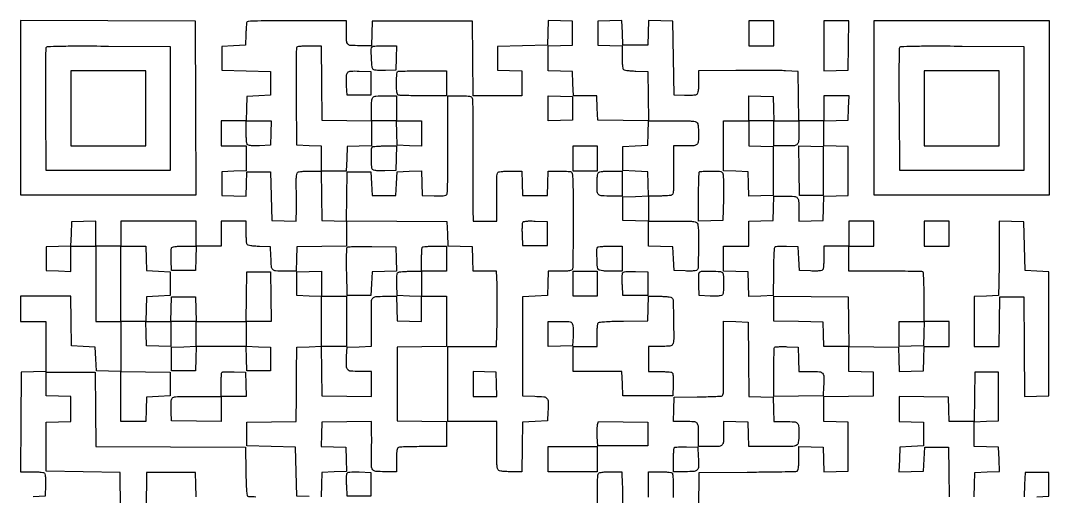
# Model space of a CAD drawing. Extents: x 156 to 936, y 95 to 969.
# Drawn here: x 156 to 936, y 608 to 969 of the extents above; entities that cross this region are included whole.
import ezdxf

# ---------------------------------------------------------------- set-up
doc = ezdxf.new("R2010")
doc.units = 0

msp = doc.modelspace()

# ---------------------------------------------------------------- linework, layer by layer
for points in [[(670.234427, 598.25), (670.5, 626.5), (706.931496, 626.712658, 0.001279), (720.991718, 626.830691, 0.00202), (733.04855, 627.011472, 0.000463), (743.616631, 627.222448, 0.086595), (744.681496, 627.431273, 0.231819), (745.311261, 628.10891, 0.039111), (745.699706, 629.887476, 0.026567), (745.933752, 632.676465, 0.00765), (746, 637.006141), (746, 646.075052), (755.25, 645.787526), (764.5, 645.5), (764.788016, 636.212977), (765.076031, 626.925954), (774.288016, 627.212977), (783.5, 627.5), (783.5, 646), (783.5, 664.5), (774.25, 664.787526), (765, 665.075052), (765, 674.515461), (765, 683.955869), (783.75, 684.227935), (802.5, 684.5), (802.5, 693.5), (802.5, 702.5), (793.25, 702.787526), (784, 703.075052), (784, 712.559591), (784, 722.044131), (802.75, 721.772065), (821.5, 721.5), (821.788016, 712.212977), (822.076031, 702.925954), (831.288016, 703.212977), (840.5, 703.5), (840.787526, 712.75), (841.075052, 722), (850.537526, 722), (860, 722), (860, 731.5), (860, 741), (850.5, 741), (841, 741), (841, 759.440983, 0.004447), (840.934262, 766.831991, 0.008165), (840.728918, 772.848201, 0.003351), (840.445713, 777.798109, 0.24296), (840.03889, 778.475965, 0.133506), (839.226435, 778.71676, 0.000777), (831.270557, 778.884937, 0.0032), (822.164662, 779.004972, 0.002021), (811.53889, 779.034084), (784, 778.998205), (784, 788.499103), (784, 798), (793.5, 798), (803, 798), (803, 807.5), (803, 817), (793.5, 817), (784, 817), (784, 807.5), (784, 798), (774.5, 798), (765, 798), (764.984687, 789.75, -0.00917), (764.918959, 786.495888, -0.012203), (764.732898, 783.54359, -0.00954), (764.472467, 781.105717, -0.110402), (764.149034, 780.206902, -0.187221), (763.340297, 779.610638, -0.039341), (761.5815, 779.278749, -0.027159), (758.914541, 779.135766, -0.008519), (754.914347, 779.206902), (746.5, 779.5), (746, 788.5), (745.5, 797.5), (736.733647, 797.789171, 0.00737), (732.436735, 797.867535, 0.028627), (729.779803, 797.724607, 0.046619), (728.132566, 797.38357, 0.230735), (727.459747, 796.755698, 0.080308), (727.249818, 795.751761, 0.001709), (727.034876, 790.690789, 0.003904), (726.849525, 784.755613, 0.002617), (726.7261, 777.966527), (726.5, 760.5), (717.288016, 760.212977), (708.076031, 759.925954), (707.788016, 769.212977), (707.5, 778.5), (698.25, 778.787526), (689, 779.075052), (689, 788.537526), (689, 798), (698.5, 798), (708, 798), (708, 807.462474), (708, 816.924948), (717.25, 817.212474), (726.5, 817.5), (726.787526, 826.75), (727.075052, 836), (735.930537, 836, -0.014926), (742.659578, 835.79908, -0.196265), (744.861468, 834.742763, -0.174406), (745.830207, 832.389753, -0.011304), (746, 824.880687), (746, 816.924948), (755.25, 817.212474), (764.5, 817.5), (764.787036, 826.712964), (765.074071, 835.925929), (774.287036, 836.212964), (783.5, 836.5), (783.5, 855), (783.5, 873.5), (774.25, 873.787526), (765, 874.075052), (765, 883.5), (765, 892.924948), (774.25, 893.212474), (783.5, 893.5), (783.787526, 902.75), (784.075052, 912), (774.537526, 912), (765, 912), (765, 902.5), (765, 893), (755.522065, 893), (746.044131, 893), (745.772065, 911.75), (745.5, 930.5), (736, 931, 0.009763), (730.629922, 931.177585, 0.001926), (720.992188, 931.270882, 0.002041), (709.762172, 931.290504, 0.001894), (698.25, 931.220024), (670, 930.940048), (670, 922.592469, -0.009459), (669.925295, 918.643731, -0.027209), (669.672989, 915.916095, -0.038534), (669.25066, 914.059525, -0.145353), (668.594796, 913.078674, -0.126804), (667.568167, 912.594776, -0.023545), (665.485252, 912.298867, -0.021342), (662.735348, 912.157498, -0.01153), (659.344796, 912.206229), (651.5, 912.5), (651, 940.5), (650.5, 968.5), (641.288016, 968.787023), (632.076031, 969.074046), (631.788016, 959.787023), (631.5, 950.5), (622, 950.5), (612.5, 950.5), (612.211984, 959.787023), (611.923969, 969.074046), (602.711984, 968.787023), (593.5, 968.5), (593.5, 959.5), (593.5, 950.5), (602.75, 950.212474), (612, 949.924948), (612.015313, 941.712474, 0.00863), (612.07716, 938.478846, 0.011636), (612.251635, 935.557593, 0.008796), (612.495126, 933.143415, 0.112481), (612.798312, 932.292098, 0.195149), (613.552989, 931.75425, 0.020215), (615.737125, 931.326695, 0.020298), (618.707636, 930.991711, 0.009786), (622.532999, 930.792098), (631.5, 930.5), (631.772145, 911.72833), (632.04429, 892.956659), (612.772145, 893.22833), (593.5, 893.5), (593.212474, 902.75), (592.924948, 912), (584, 912), (575.075052, 912), (574.787526, 921.25), (574.5, 930.5), (565.25, 930.787526), (556, 931.075052), (556, 940.5), (556, 949.924948), (565.25, 950.212474), (574.5, 950.5), (574.5, 959.5), (574.5, 968.5), (565.288016, 968.787023), (556.076031, 969.074046), (555.788016, 959.787023), (555.5, 950.5), (536.5, 950), (517.5, 949.5), (517.5, 940.5), (517.5, 931.5), (526.75, 931.212474), (536, 930.924948), (536, 921.462474), (536, 912), (517.515573, 912), (499.031147, 912), (498.765573, 940.25), (498.5, 968.5), (460.5, 968.5), (422.5, 968.5), (422.212474, 959.25), (421.924948, 950), (413.069463, 950, -0.014889), (406.341871, 950.20038, -0.195866), (404.139748, 951.254332, -0.174757), (403.170318, 953.602344, -0.011384), (403, 961.081787), (403, 969), (365.468615, 969, 0.001408), (346.474772, 968.946504, 0.006817), (335.689443, 968.738684, 0.004275), (328.414872, 968.436986, 0.302782), (327.488341, 967.75, 0.062379), (327.299299, 966.905307, 0.004511), (327.092081, 964.517187, 0.006263), (326.905777, 961.655284, 0.004694), (326.769726, 958.5), (326.5, 950.5), (317.5, 950), (308.5, 949.5), (308.5, 940.5), (308.5, 931.5), (327, 931), (345.5, 930.5), (345.5, 921.5), (345.5, 912.5), (336.5, 912), (327.5, 911.5), (327.212474, 902.25), (326.924948, 893), (317.462474, 893), (308, 893), (308, 883.5), (308, 874), (317.5, 874), (327, 874), (327, 864.537526), (327, 855.075052), (317.75, 854.787526), (308.5, 854.5), (308.5, 845.5), (308.5, 836.5), (317.711984, 836.212977), (326.923969, 835.925954), (327.211984, 845.212977), (327.5, 854.5), (336.5, 854.5), (345.5, 854.5), (346, 836), (346.5, 817.5), (355.75, 817.212474), (365, 816.924948), (365.066053, 826.212474, 0.001651), (365.08206, 830.413774, 0.001), (365.07464, 835.386671, 0.001002), (365.04751, 840.322924, 0.001764), (365.00253, 844.401724, -0.008179), (365.010126, 848.616033, -0.025722), (365.206766, 851.437012, -0.036226), (365.572623, 853.304599, -0.187083), (366.186477, 854.136411, -0.109795), (367.095779, 854.464663, -0.009763), (369.531108, 854.72919, -0.01237), (372.480813, 854.918026, -0.009333), (375.727935, 854.984687), (383.955869, 855), (384.227935, 836.25), (384.5, 817.5), (393.75, 817.212474), (403, 816.924948), (403, 807.484539), (403, 798.044131), (384.25, 797.772065), (365.5, 797.5), (365.212474, 788.25), (364.924948, 779), (355.981526, 779, -0.014194), (349.286679, 779.190094, -0.199365), (347.165084, 780.215838, -0.165063), (346.188689, 782.527107, -0.009054), (345.754332, 790.5), (345.5, 797.5), (337.031844, 797.793967, -0.010674), (333.460658, 797.994333, -0.020911), (330.63313, 798.333008, -0.02067), (328.533237, 798.763838, -0.192561), (327.797157, 799.293967, -0.112667), (327.494381, 800.145071, -0.008725), (327.251296, 802.569165, -0.011582), (327.077072, 805.502124, -0.008579), (327.015313, 808.75), (327, 817), (317.5, 817), (308, 817), (308, 807.5), (308, 798), (298.5, 798), (289, 798), (289, 807.5), (289, 817), (260.5, 817), (232, 817), (232, 807.5), (232, 798), (222.5, 798), (213, 798), (213, 807.537526), (213, 817.075052), (203.75, 816.787526), (194.5, 816.5), (194.212964, 807.287036), (193.925929, 798.074071), (184.712964, 797.787036), (175.5, 797.5), (175.5, 788.5), (175.5, 779.5), (184.75, 779.212474), (194, 778.924948), (194, 788.462474), (194, 798), (203.5, 798), (213, 798), (213, 769.5), (213, 741), (222.5, 741), (232, 741), (232, 721.962474), (232, 702.924948), (222.75, 703.212474), (213.5, 703.5), (213, 712.5), (212.5, 721.5), (203.5, 722), (194.5, 722.5), (194.227935, 741.25), (193.955869, 760), (174.977935, 760), (156, 760), (156, 750.5), (156, 741), (165.5, 741), (175, 741), (175, 722.037526), (175, 703.075052), (165.75, 702.787526), (156.5, 702.5), (156.237975, 664.75), (155.97595, 627), (164.237975, 626.984687, -0.009157), (167.496695, 626.91896, -0.012189), (170.452878, 626.732898, -0.009522), (172.893996, 626.472478, -0.110448), (173.793098, 626.149034, -0.187221), (174.389362, 625.340297, -0.039341), (174.721251, 623.5815, -0.027159), (174.864234, 620.914541, -0.008519), (174.793098, 616.914347), (174.5, 608.5), (165.5, 608)], [(374.75, 608.212474), (365.5, 608.5), (365, 627), (364.5, 645.5), (346, 646), (327.5, 646.5), (327.5, 655.5), (327.5, 664.5), (346.25, 664.772065), (365, 665.044131), (365.0385, 674.272065, -0.000899), (365.067184, 679.076312, -0.000272), (365.127819, 686.370544, -0.000272), (365.204706, 694.548954, -0.000296), (365.2885, 702.5), (365.5, 721.5), (374.75, 721.787526), (384, 722.075052), (384, 741), (384, 759.924948), (374.75, 760.212474), (365.5, 760.5), (365.5, 769.5), (365.5, 778.5), (374.75, 778.787526), (384, 779.075052), (384, 769.537526), (384, 760), (393.5, 760), (403, 760), (403, 741), (403, 722), (393.477935, 722), (383.955869, 722), (384.227935, 703.25), (384.5, 684.5), (403.25, 684.227935), (422, 683.955869), (422, 693.477935), (422, 703), (413.019052, 703, -0.01682), (406.267676, 703.227183, -0.202101), (403.990719, 704.372662, -0.176722), (403.058134, 706.88044, -0.012322), (403.199088, 714.520917), (403.5, 721.5), (412.75, 721.787526), (422, 722.075052), (422.068271, 731.287526, 0.001619), (422.085426, 735.398401, 0.001051), (422.079884, 740.150123, 0.001057), (422.054915, 744.788904, 0.002009), (422.011935, 748.521404, -0.011863), (422.074709, 756.184116, -0.173611), (423.050727, 758.658494, -0.199047), (425.322654, 759.779396, -0.016344), (432.069463, 760), (440.924948, 760), (441.212474, 750.75), (441.5, 741.5), (450.75, 741.212474), (460, 740.924948), (460, 750.424948), (460, 759.924948), (450.75, 760.212474), (441.5, 760.5), (441.206902, 768.914347, -0.008519), (441.135766, 772.914541, -0.027159), (441.278749, 775.5815, -0.039341), (441.610638, 777.340297, -0.187221), (442.206902, 778.149034, -0.110402), (443.105717, 778.472467, -0.00954), (445.54359, 778.732898, -0.012203), (448.495888, 778.918959, -0.00917), (451.75, 778.984687), (460, 779), (460, 787.833333, -0.007039), (460.048334, 791.266524, -0.010477), (460.195833, 794.267708, -0.005871), (460.400808, 796.76784, -0.174709), (460.666667, 797.333333, -0.174709), (461.23216, 797.599192, -0.005871), (463.732292, 797.804167, -0.010477), (466.733476, 797.951666, -0.007039), (470.166667, 798), (479, 798), (479, 788.5), (479, 779), (469.5, 779), (460, 779), (460, 769.5), (460, 760), (469.5, 760), (479, 760), (479, 741.022065), (479, 722.044131), (460.25, 721.772065), (441.5, 721.5), (441.5, 693.5), (441.5, 665.5), (460.25, 665.227935), (479, 664.955869), (479, 655.477935), (479, 646), (461.581787, 646, 0.003244), (454.792976, 645.955951, 0.00474), (448.815525, 645.821697, 0.002396), (443.755458, 645.635772, 0.081401), (442.581787, 645.393011, 0.192406), (441.782907, 644.653872, 0.06988), (441.311531, 643.154102, 0.034532), (441.062976, 640.571713, 0.00673), (441, 635.893011), (441, 627), (432.067388, 627, -0.018202), (425.2834, 627.247042, -0.206732), (422.956582, 628.459941, -0.167954), (421.987566, 631.116578, -0.011204), (422.032426, 639.344616, 0.003554), (422.110351, 643.099396, 0.001972), (422.154787, 647.68115, 0.001966), (422.163246, 652.32147, 0.003173), (422.129843, 656.272065), (422, 665.044131), (403.25, 664.772065), (384.5, 664.5), (384.212977, 655.288016), (383.925954, 646.076031), (393.212977, 645.788016), (402.5, 645.5), (402.787023, 636.288016), (403.074046, 627.076031), (393.787023, 626.788016), (384.5, 626.5), (384.212474, 617.25), (383.924948, 608)], [(231.765573, 598.25), (231.5, 626.5), (203.5, 627), (175.5, 627.5), (175.5, 646), (175.5, 664.5), (184.75, 664.787526), (194, 665.075052), (194, 674.5), (194, 683.924948), (184.75, 684.212474), (175.5, 684.5), (175.5, 693.5), (175.5, 702.5), (194, 702.5), (212.5, 702.5), (212.765559, 674.25825), (213.031119, 646.016501), (269.765559, 645.75825), (326.5, 645.5), (326.772714, 627.209899, 0.003339), (326.964836, 618.31189, 0.013309), (327.264211, 612.862658, 0.013299), (327.655359, 609.258263, 0.273987), (328.306187, 608.436, 0.080729), (329.268392, 608.235637, 0.001575), (334.32739, 608.0279, 0.003741)], [(631.926637, 607.657717, -0.000913), (631.920272, 612.848655, -0.001491), (631.936029, 617.25), (632, 627), (640.25, 626.984687, -0.008742), (643.499595, 626.921833, -0.011755), (646.437894, 626.744341, -0.008952), (648.865673, 626.496472, -0.112035), (649.730064, 626.187991, -0.228051), (650.34579, 625.198071, -0.01367), (650.636558, 621.601246, -0.013149), (650.78284, 616.19071, -0.003387), (650.730064, 607.453304)]]:
    msp.add_lwpolyline(points, format="xyb")
for points in [[(156, 903.007138), (156, 837), (222.50719, 837), (289.014379, 837), (288.75719, 902.75), (288.5, 968.5), (222.25, 968.757138), (156, 969.014276)], [(708, 959.5), (708, 950), (717.5, 950), (727, 950), (727, 959.5), (727, 969), (717.5, 969), (708, 969)], [(765, 949.962474), (765, 930.924948), (774.25, 931.212474), (783.5, 931.5), (783.772065, 950.25), (784.044131, 969), (774.522065, 969), (765, 969)], [(803, 903), (803, 837), (869.5, 837), (936, 837), (936, 903), (936, 969), (869.5, 969), (803, 969)], [(194, 902.5), (194, 874), (222.5, 874), (251, 874), (251, 902.5), (251, 931), (222.5, 931), (194, 931)], [(841, 902.5), (841, 874), (869.5, 874), (898, 874), (898, 902.5), (898, 931), (869.5, 931), (841, 931)], [(574.5, 902.5), (574.5, 893.5), (565.25, 893.212474), (556, 892.924948), (556, 902.5), (556, 912.075052), (565.25, 911.787526), (574.5, 911.5)], [(593, 864.5), (593, 855), (584, 855), (575, 855), (575, 864.5), (575, 874), (584, 874), (593, 874)], [(764.5, 855), (764.5, 836.5), (755.5, 836.5), (746.5, 836.5), (746.227796, 855.28782), (745.955591, 874.075639), (755.227796, 873.78782), (764.5, 873.5)], [(841, 807.5), (841, 798), (850.5, 798), (860, 798), (860, 807.5), (860, 817), (850.5, 817), (841, 817)], [(251.212474, 788.75), (251.5, 779.5), (260.5, 779), (269.5, 778.5), (269.5, 769.5), (269.5, 760.5), (260.5, 760), (251.5, 759.5), (251.212474, 750.25), (250.924948, 741), (260.424948, 741), (269.924948, 741), (270.212474, 750.25), (270.5, 759.5), (279.5, 759.5), (288.5, 759.5), (288.787526, 750.25), (289.075052, 741), (308.015461, 741), (326.955869, 741), (327.227935, 759.75), (327.5, 778.5), (336.5, 778.5), (345.5, 778.5), (345.772065, 759.75), (346.044131, 741), (336.522065, 741), (327, 741), (327, 731.537526), (327, 722.075052), (336.25, 721.787526), (345.5, 721.5), (345.5, 712.5), (345.5, 703.5), (336.5, 703.5), (327.5, 703.5), (327.212474, 712.75), (326.924948, 722), (308, 722), (289.075052, 722), (288.787526, 712.75), (288.5, 703.5), (279.5, 703.5), (270.5, 703.5), (270.5, 712.5), (270.5, 721.5), (279.75, 721.787526), (289, 722.075052), (289, 731.537526), (289, 741), (279.5, 741), (270, 741), (270, 731.462474), (270, 721.924948), (260.75, 722.212474), (251.5, 722.5), (251.212474, 731.75), (250.924948, 741), (241.462474, 741), (232, 741), (232, 769.5), (232, 798), (241.462474, 798), (250.924948, 798)], [(593, 769.5), (593, 760), (584, 760), (575, 760), (575, 769.5), (575, 779), (584, 779), (593, 779)], [(783.772065, 740.75), (784.044131, 722), (774.559591, 722), (765.075052, 722), (764.787526, 731.25), (764.5, 740.5), (745.75, 740.772065), (727, 741.044131), (727, 750.537639), (727, 760.031147), (755.25, 759.765573), (783.5, 759.5)], [(840.787526, 731.75), (840.5, 722.5), (831.25, 722.212474), (822, 721.924948), (822, 731.462474), (822, 741), (831.537526, 741), (841.075052, 741)], [(269.5, 693.5), (269.5, 684.5), (260.5, 684), (251.5, 683.5), (251.212474, 674.25), (250.924948, 665), (241.462474, 665), (232, 665), (232, 684.022065), (232, 703.044131), (250.75, 702.772065), (269.5, 702.5)], [(499, 693.538933), (499, 684), (508.037526, 684), (517.075052, 684), (516.787526, 693.25), (516.5, 702.5), (507.75, 702.788933), (499, 703.077866)], [(593, 636.5), (593, 627), (574.5, 627), (556, 627), (556, 636.5), (556, 646), (574.5, 646), (593, 646)]]:
    msp.add_lwpolyline(points, close=True)
for points in [[(269.5, 902.5), (269.5, 855.5), (222.5, 855.5), (175.5, 855.5), (175.239372, 901.5, -0.000997), (175.174287, 919.225103, -0.001596), (175.197198, 934.357597, -0.000282), (175.267665, 947.72814, -0.090314), (175.461789, 948.759906, -0.301449), (176.45055, 949.464468, -0.003096), (185.402033, 949.70934, -0.005599), (198.68089, 949.841585, -0.001079), (222.722417, 949.759906), (269.5, 949.5)], [(384.234427, 921.75), (384.5, 893.5), (403.25, 893.227935), (422, 892.955869), (422, 900.896147, -0.011363), (422.170443, 908.395371, -0.175001), (423.141832, 910.745547, -0.195746), (425.348662, 911.800046, -0.01479), (432.106989, 912), (441, 912), (441, 902.5), (441, 893), (450.5, 893), (460, 893), (460, 883.462474), (460, 873.924948), (450.75, 874.212474), (441.5, 874.5), (441.212474, 883.75), (440.924948, 893), (431.462474, 893), (422, 893), (422, 883.537526), (422, 874.075052), (412.75, 873.787526), (403.5, 873.5), (403.212474, 864.25), (402.924948, 855), (393.462474, 855), (384, 855), (384, 864.462474), (384, 873.924948), (374.75, 874.212474), (365.5, 874.5), (365.263558, 911, -0.001187), (365.205757, 925.081769, -0.001881), (365.230244, 937.145313, -0.000407), (365.300233, 947.740284, -0.085636), (365.482173, 948.75, -0.244828), (366.120313, 949.334383, -0.032516), (367.973181, 949.70272, -0.024765), (370.784181, 949.932906, -0.008046), (374.953042, 950), (383.968853, 950)], [(440.787526, 940.75), (440.5, 931.5), (432.655204, 931.206229, -0.01153), (429.264652, 931.157498, -0.021342), (426.514748, 931.298867, -0.023545), (424.431833, 931.594776, -0.126804), (423.405204, 932.078674, -0.200106), (422.418427, 933.959939, -0.011327), (421.97982, 940.653901, -0.011379), (421.845585, 947.358722, -0.1982), (422.666667, 949.333333, -0.174822), (423.232541, 949.599219, -0.00583), (425.743315, 949.804167, -0.010438), (428.756615, 949.951668, -0.007009), (432.204192, 950), (441.075052, 950)], [(916.5, 902.5), (916.5, 855.5), (869.5, 855.5), (822.5, 855.5), (822.239372, 901.5, -0.000997), (822.174287, 919.225103, -0.001596), (822.197198, 934.357597, -0.000282), (822.267665, 947.72814, -0.090314), (822.461789, 948.759906, -0.301449), (823.45055, 949.464468, -0.003096), (832.402033, 949.70934, -0.005599), (845.68089, 949.841585, -0.001079), (869.722417, 949.759906), (916.5, 949.5)], [(421.5, 921.5), (421.5, 912.5), (412.5, 912.5), (403.5, 912.5), (403.199088, 919.479083, -0.011928), (403.050889, 927.182645, -0.176334), (403.972515, 929.678754, -0.210428), (406.215167, 930.770984, -0.017872), (412.778718, 930.788514), (421.5, 930.5)], [(479, 921.5), (479, 912), (461.581787, 912, -0.003244), (454.792976, 912.044049, -0.00474), (448.815525, 912.178303, -0.002396), (443.755458, 912.364228, -0.081401), (442.581787, 912.606989, -0.186076), (441.790736, 913.321139, -0.072956), (441.316517, 914.738618, -0.036743), (441.064895, 917.155418, -0.007572), (441, 921.440322, -0.007555), (441.048362, 924.640807, -0.011152), (441.195833, 927.446011, -0.006592), (441.401283, 929.774411, -0.17274), (441.666667, 930.333333, -0.188134), (442.281849, 930.603258, -0.001621), (447.522917, 930.804167, -0.005368), (453.591013, 930.951878, -0.0034), (460.666667, 931), (479, 931)], [(498.449678, 910.158551, -0.073154), (498.68438, 908.715985, -0.000696), (498.832539, 898.016141, -0.002311), (498.929096, 885.687993, -0.001492), (498.932315, 871.408551, 0.00027), (498.899535, 856.635554, 0.000326), (498.885303, 842.771574, 0.000276), (498.887387, 831.099789, 0.002239), (498.91525, 825.75), (499, 817), (508, 817), (517, 817), (517.096907, 826.25, 0.002383), (517.120808, 830.435798, 0.001441), (517.1112, 835.393355, 0.001443), (517.073258, 840.316423, 0.002536), (517.009484, 844.386953, -0.00795), (516.988785, 848.663692, -0.026717), (517.169131, 851.456721, -0.039647), (517.532918, 853.277935, -0.18441), (518.162577, 854.12164, -0.109127), (519.084305, 854.455539, -0.010007), (521.519546, 854.724851, -0.012554), (524.469561, 854.916934, -0.009513), (527.712474, 854.984687), (535.924948, 855), (536.212474, 845.75), (536.5, 836.5), (546, 836.5), (555.5, 836.5), (555.787526, 845.75), (556.075052, 855), (563.955738, 855, -0.006853), (567.085426, 854.957101, -0.008718), (569.970699, 854.827616, -0.007072), (572.375272, 854.643485, -0.069069), (573.365705, 854.41316, -0.285902), (574.265825, 853.222802, -0.012064), (574.632571, 847.704869, -0.00931), (574.85402, 838.330697, -0.001151), (574.909117, 817.894943, -0.001481), (574.873473, 804.015163, -0.002323), (574.752068, 792.083134, -0.000601), (574.585211, 781.669073, -0.087519), (574.354636, 780.481782, -0.206601), (573.63746, 779.747887, -0.05844), (572.064175, 779.307885, -0.031849), (569.433089, 779.064398, -0.007151), (564.930537, 779), (556.075052, 779), (555.787526, 769.75), (555.5, 760.5), (546, 760), (536.5, 759.5), (536.5, 722), (536.5, 684.5), (545.740334, 684.212602, -0.015844), (552.678762, 683.776454, -0.194277), (554.990355, 682.578192, -0.177046), (555.934395, 680.057347, -0.012739), (555.800912, 672.479083), (555.5, 665.5), (546, 665), (536.5, 664.5), (536.227935, 645.75), (535.955869, 627), (527.600379, 627, -0.009342), (523.611389, 627.074536, -0.027832), (520.891701, 627.328242, -0.040382), (519.052895, 627.757592, -0.142954), (518.058904, 628.429025, -0.126079), (517.562614, 629.478059, -0.020842), (517.226847, 631.70906, -0.01976), (517.027515, 634.627836, -0.011128), (517.00473, 638.179025, 0.001984), (517.050452, 642.030316, 0.001072), (517.077767, 646.772901, 0.001067), (517.084925, 651.603645, 0.001682), (517.068271, 655.75), (517, 665), (498.5, 665), (480, 665), (479.934866, 673.25, -0.000915), (479.868466, 684.19749, -0.000876), (479.840881, 695.304792, -0.000915), (479.852015, 705.436807, -0.001965), (479.905604, 713.25), (480, 722), (498.439389, 722), (516.878779, 722), (517.189389, 740.75, 0.00223), (517.284934, 748.643566, 0.001981), (517.315164, 756.85625, 0.001988), (517.283702, 764.247148, 0.006109), (517.18138, 769.25), (516.86276, 779), (507.968906, 779), (499.075052, 779), (498.787526, 788.25), (498.5, 797.5), (489.287036, 797.787036), (480.074071, 798.074071), (479.787036, 807.287036), (479.5, 816.5), (441.227978, 816.761904), (402.955957, 817.023807), (403.227978, 835.761904), (403.5, 854.5), (412.5, 854.5), (421.5, 854.5), (422, 845.5), (422.5, 836.5), (431.5, 836.5), (440.5, 836.5), (441, 845.5), (441.5, 854.5), (450.711984, 854.787023), (459.923969, 855.074046), (460.211984, 845.787023), (460.5, 836.5), (469.41543, 836.208654, 0.007863), (473.675844, 836.136467, 0.02592), (476.481261, 836.278572, 0.037448), (478.320916, 836.608202, 0.191571), (479.143218, 837.208654, 0.128973), (479.46723, 838.237848, 0.002782), (479.695499, 843.555042, 0.0062), (479.851702, 849.816929, 0.004122), (479.882566, 857, -0.000714), (479.861404, 865.404516, -0.000423), (479.858974, 875.426562, -0.000424), (479.873489, 885.424863, -0.00073), (479.904778, 893.75), (480, 912), (488.932612, 912, -0.005748), (494.009075, 911.941643, -0.042059), (496.424058, 911.682105, -0.104454), (497.733779, 911.129476, -0.165495)], [(726.787526, 902.25), (727.075052, 893), (736.537526, 893), (746, 893), (746, 885.081787, -0.01141), (745.829247, 877.599988, -0.175208), (744.85745, 875.252746, -0.195511), (742.650479, 874.199638, -0.014768), (735.893011, 874), (727, 874), (727, 883.5), (727, 893), (717.5, 893), (708, 893), (708, 883.537526), (708, 874.075052), (717.25, 873.787526), (726.5, 873.5), (726.5, 855), (726.5, 836.5), (717.288016, 836.212977), (708.076031, 835.925954), (707.788016, 845.212977), (707.5, 854.5), (698.25, 854.787526), (689, 855.075052), (689, 874.037526), (689, 893), (698.5, 893), (708, 893), (708, 902.537526), (708, 912.075052), (717.25, 911.787526), (726.5, 911.5)], [(345.787526, 883.75), (345.5, 874.5), (337.085653, 874.206902, -0.008519), (333.085459, 874.135766, -0.027159), (330.4185, 874.278749, -0.039341), (328.659703, 874.610638, -0.187221), (327.850966, 875.206902, -0.110402), (327.527533, 876.105717, -0.00954), (327.267102, 878.54359, -0.012203), (327.081041, 881.495888, -0.00917), (327.015313, 884.75), (327, 893), (336.537526, 893), (346.075052, 893)], [(669.369714, 890.75, -0.03463), (669.602592, 889.555895, -0.010099), (669.795566, 887.692188, -0.010096), (669.928401, 885.5793, -0.010649), (669.972691, 883.5, -0.017359), (669.759849, 877.37136, -0.188704), (668.720969, 875.178608, -0.175914), (666.434037, 874.192623, -0.014699), (659.883369, 874), (651, 874), (650.903093, 864.75, 0.002383), (650.879192, 860.564202, 0.001441), (650.8888, 855.606645, 0.001443), (650.926742, 850.683577, 0.002536), (650.990516, 846.613047, -0.00795), (651.011215, 842.336308, -0.026717), (650.830869, 839.543279, -0.039647), (650.467082, 837.722065, -0.18441), (649.837423, 836.87836, -0.109274), (648.914757, 836.544424, -0.00995), (646.46943, 836.275149, -0.012511), (643.507293, 836.083063, -0.00947), (640.25, 836.015313), (632, 836), (632, 826.5), (632, 817), (650.391592, 817, -0.001631), (662.52813, 816.960405, -0.027962), (666.498612, 816.712186, -0.109851), (668.377623, 816.053489, -0.19821), (669.315011, 814.75, -0.056166), (669.851352, 810.29802, -0.003307), (669.865899, 796.660392, -0.001667), (669.73848, 782.315715, -0.136172), (669.123326, 780.199545, -0.190832), (668.32824, 779.607454, -0.038917), (666.570269, 779.278158, -0.027037), (663.905107, 779.135929, -0.008519), (659.914347, 779.206902), (651.5, 779.5), (651, 788.5), (650.5, 797.5), (641.25, 797.787526), (632, 798.075052), (632, 807.501314), (632, 816.927576), (622.25, 817.213788), (612.5, 817.5), (612.5, 826.5), (612.5, 835.5), (622.287041, 835.786659), (632.074081, 836.073318), (631.787041, 845.286659), (631.5, 854.5), (622, 855), (612.5, 855.5), (612.5, 864.5), (612.5, 873.5), (622, 874), (631.5, 874.5), (631.787526, 883.75), (632.075052, 893), (650.420894, 893, -0.001654), (662.505383, 892.960016, -0.0279), (666.488729, 892.711122, -0.107523), (668.392912, 892.053761, -0.192923)], [(440.787526, 864.75), (440.5, 855.5), (432.085653, 855.206902, -0.008519), (428.085459, 855.135766, -0.027159), (425.4185, 855.278749, -0.039341), (423.659703, 855.610638, -0.187221), (422.850966, 856.206902, -0.131906), (422.206577, 858.26788, -0.007493), (422.033407, 864.992136, -0.005877), (422.040216, 871.8478, -0.195602), (422.666667, 873.333333, -0.174822), (423.232541, 873.599219, -0.00583), (425.743315, 873.804167, -0.010438), (428.756615, 873.951668, -0.007009), (432.204192, 874), (441.075052, 874)], [(612, 845.5), (612, 836), (604.081787, 836, -0.01065), (596.689481, 836.157481, -0.159949), (594.309746, 837.052708, -0.206765), (593.227098, 839.102218, -0.019554), (593, 844.906989, -0.012415), (593.08019, 848.136184, -0.021121), (593.327993, 850.825282, -0.021703), (593.698102, 852.888147, -0.142062), (594.2, 853.8, -0.144849), (595.139671, 854.310542, -0.021091), (597.306878, 854.677711, -0.020332), (600.171507, 854.92177, -0.011084), (603.7, 855), (612, 855)], [(688.516463, 852.75, -0.053901), (688.724981, 851.202744, -0.002978), (688.824256, 846.314063, -0.004581), (688.854498, 840.484344, -0.003332), (688.785515, 834), (688.5, 817.5), (679.25, 817.212474), (670, 816.924948), (670, 835.295808, -0.003394), (670.048121, 842.38585, -0.005358), (670.195833, 848.46606, -0.001615), (670.396733, 853.718052, -0.188158), (670.666667, 854.333333, -0.173043), (671.226591, 854.598788, -0.00648), (673.57982, 854.804167, -0.011049), (676.413417, 854.951642, -0.007476), (679.647615, 855, -0.005365), (684.749885, 854.945247, -0.056809), (686.808872, 854.66567, -0.156008), (687.878622, 853.998004, -0.115926)], [(536.438128, 815.699359, 0.078674), (536.244157, 814.786543, 0.006817), (536.151823, 812.403425, 0.00884), (536.130612, 809.542108, 0.00675), (536.205027, 806.411609), (536.5, 798.5), (546, 798.5), (555.5, 798.5), (555.5, 807.5), (555.5, 816.5), (546.233101, 816.787749, 0.006604), (541.565901, 816.870994, 0.028831), (538.808733, 816.724677, 0.050502), (537.142535, 816.366783, 0.226742)], [(897.920976, 798.287526, -0.000609), (897.878178, 790.397897, -0.000549), (897.814941, 782.228211, -0.000549), (897.742156, 774.903415, -0.00174), (897.670976, 770), (897.5, 760.5), (888.25, 760.212474), (879, 759.924948), (879, 740.962474), (879, 722), (888.477935, 722), (897.955869, 722), (898.227935, 740.75), (898.5, 759.5), (907.5, 759.5), (916.5, 759.5), (916.762062, 721.712634), (917.024123, 683.925268), (926.262062, 684.212634), (935.5, 684.5), (935.5, 731.5), (935.5, 778.5), (926.5, 779), (917.5, 779.5), (917, 798), (916.5, 816.5), (907.25, 816.787526), (898, 817.075052)], [(288.787526, 788.75), (288.5, 779.5), (279.5, 779.5), (270.5, 779.5), (270.205027, 787.411609, -0.006569), (270.129541, 790.539392, -0.008656), (270.147568, 793.392336, -0.006579), (270.235027, 795.7687, -0.079281), (270.423642, 796.661609, -0.22904), (271.108114, 797.304492, -0.041271), (272.861635, 797.698947, -0.027152), (275.637843, 797.934049, -0.007548), (280.006141, 798), (289.075052, 798)], [(440.787023, 788.288016), (441.074046, 779.076031), (431.787023, 778.788016), (422.5, 778.5), (422, 769.5), (421.5, 760.5), (412.5, 760.5), (403.5, 760.5), (403.225464, 777.964868, -0.002788), (403.156623, 784.752302, -0.004168), (403.178988, 790.683591, -0.001811), (403.25858, 795.743239, -0.086983), (403.452769, 796.737514, -0.27591), (404.318377, 797.417629, -0.018118), (407.616533, 797.719625, -0.014541), (412.887666, 797.856704, -0.00296), (422.227305, 797.772646), (440.5, 797.5)], [(612, 788.5), (612, 779), (603.7, 779, -0.011084), (600.171507, 779.07823, -0.020332), (597.306878, 779.322289, -0.021091), (595.139671, 779.689458, -0.144849), (594.2, 780.2, -0.181061), (593.346542, 782.07497, -0.00945), (593.010122, 788.795405, -0.009016), (592.921758, 795.54747, -0.197627), (593.666667, 797.333333, -0.174709), (594.23216, 797.599192, -0.005871), (596.732292, 797.804167, -0.010477), (599.733476, 797.951666, -0.007039), (603.166667, 798), (612, 798)], [(631.5, 769.5), (631.5, 760.5), (622, 760.5), (612.5, 760.5), (612.205027, 768.411609, -0.00675), (612.130612, 771.542108, -0.00884), (612.151823, 774.403425, -0.006817), (612.244157, 776.786543, -0.078674), (612.438128, 777.699359, -0.226742), (613.142535, 778.366783, -0.050502), (614.808733, 778.724677, -0.028831), (617.565901, 778.870994, -0.006604), (622.233101, 778.787749), (631.5, 778.5)], [(688.393011, 777.418213, -0.084529), (688.923441, 774.770951, -0.011036), (688.963962, 769.001062, -0.008945), (688.771604, 763.163368, -0.129339), (688.149034, 761.206902, -0.187221), (687.340297, 760.610638, -0.039341), (685.5815, 760.278749, -0.027159), (682.914541, 760.135766, -0.008519), (678.914347, 760.206902), (670.5, 760.5), (670.205027, 768.411609, -0.006569), (670.129541, 771.539392, -0.008656), (670.147568, 774.392336, -0.006579), (670.235027, 776.7687, -0.079281), (670.423642, 777.661609, -0.29562), (672.229032, 778.976623, -0.017051), (679.405167, 779.124149, -0.01715), (686.575238, 778.780866, -0.288164)], [(649.8, 758.8, -0.192065), (650.697629, 756.711291, -0.002386), (651.01814, 741.881173, -0.004108), (651.141061, 727.62374, -0.091961), (650.393011, 723.581787, -0.192406), (649.653872, 722.782907, -0.06988), (648.154102, 722.311531, -0.034532), (645.571713, 722.062976, -0.00673), (640.893011, 722), (632, 722), (632, 712.5), (632, 703), (640.25, 702.984687, -0.00917), (643.504112, 702.918959, -0.012203), (646.45641, 702.732898, -0.00954), (648.894283, 702.472467, -0.110402), (649.793098, 702.149034, -0.187221), (650.389362, 701.340297, -0.039341), (650.721251, 699.5815, -0.027159), (650.864234, 696.914541, -0.008519), (650.793098, 692.914347), (650.5, 684.5), (631.5, 684.5), (612.5, 684.5), (612.212474, 693.75), (611.924948, 703), (593.462474, 703), (575, 703), (575, 712.5), (575, 722), (584, 722), (593, 722), (593.015313, 730.25, -0.008719), (593.078012, 733.499351, -0.011731), (593.255038, 736.43689, -0.008919), (593.502227, 738.86414, -0.112125), (593.809897, 739.726647, -0.224357), (594.785498, 740.342971, -0.01105), (598.675066, 740.732937, -0.012194), (604.331725, 741.035521, -0.003561), (613.044584, 741.226647), (631.5, 741.5), (631.787526, 750.75), (632.075052, 760), (640.337526, 760, -0.011159), (643.847487, 759.921656, -0.02038), (646.701269, 759.677383, -0.021131), (648.861987, 759.310039, -0.144682)], [(707.76551, 712.287321), (708.03102, 684.074641), (717.26551, 683.787321), (726.5, 683.5), (726.787526, 674.25), (727.075052, 665), (735.930537, 665, -0.013444), (742.578852, 664.821213, -0.177462), (744.800759, 663.86858, -0.190057), (745.802887, 661.73359, -0.015807), (746, 655.5, -0.028661), (745.635047, 649.138622, -0.256472), (744.073018, 646.935454, -0.10968), (740.584568, 646.105935, -0.003742), (726.430537, 646), (708.075052, 646), (707.787526, 655.25), (707.5, 664.5), (698.25, 664.787526), (689, 665.075052), (689, 657.119313, -0.01133), (688.829774, 649.607881, -0.174856), (687.858669, 647.255648, -0.19591), (685.651936, 646.200175, -0.014805), (678.893011, 646), (670, 646), (670, 653.918213, 0.011435), (669.828811, 661.402343, 0.175657), (668.85465, 663.748828, 0.195156), (666.642834, 664.801097, 0.014649), (659.855485, 665), (650.924948, 665), (651.212474, 674.25), (651.5, 683.5), (669, 683.742084, 0.002606), (675.802528, 683.871648, 0.003885), (681.750452, 684.062204, 0.001706), (686.821664, 684.281465, 0.0796), (687.831325, 684.491907, 0.233092), (688.470405, 685.180061, 0.043154), (688.831251, 686.922718, 0.027194), (689.009507, 689.723845, 0.00703), (688.987407, 694.249823, -0.003069), (688.925916, 699.051602, -0.000942), (688.89123, 706.301596, -0.000942), (688.882988, 714.4162, -0.001032), (688.906082, 722.287526), (689, 741.075052), (698.25, 740.787526), (707.5, 740.5)], [(574.53186, 738.729083, -0.045288), (574.735265, 737.430652, -0.00895), (574.846004, 735.075142, -0.009416), (574.874264, 732.317546, -0.008627), (574.800912, 729.479083), (574.5, 722.5), (565.25, 722.212474), (556, 721.924948), (556, 731.462474), (556, 741), (564.980948, 741, -0.004705), (570.561989, 740.94748, -0.053705), (572.743052, 740.670919, -0.154872), (573.864468, 739.997584, -0.119781)], [(745.787526, 712.25), (746.075052, 703), (755.018474, 703, -0.016964), (761.739673, 702.771894, -0.202443), (764.011851, 701.625306, -0.176255), (764.942101, 699.116254, -0.012303), (764.800912, 691.479083), (764.5, 684.5), (745.75, 684.227935), (727, 683.955869), (727, 702.311268, -0.003579), (727.05073, 709.397867, -0.005634), (727.206402, 715.48117, -0.001782), (727.418397, 720.723614, -0.187507), (727.702644, 721.369311, -0.179987), (728.290922, 721.638564, -0.007016), (730.709672, 721.781547, -0.011703), (733.626528, 721.84459, -0.007913), (736.952644, 721.785977), (745.5, 721.5)], [(326.787526, 693.25), (327.075052, 684), (317.537526, 684), (308, 684), (308, 674.477935), (308, 664.955869), (289.25, 665.227935), (270.5, 665.5), (270.199088, 672.479083, -0.012422), (270.057933, 680.214198, -0.180078), (271.014264, 682.732474, -0.202597), (273.336868, 683.85941, -0.016297), (280.283591, 683.993956, 0.001591), (284.481493, 683.951794, 0.000931), (289.509867, 683.926657, 0.000931), (294.541436, 683.920241, 0.001582), (298.75, 683.936029), (308, 684), (308, 692.833333, -0.007416), (308.050964, 696.269043, -0.010972), (308.206402, 699.278277, -0.006396), (308.422807, 701.77838, -0.173269), (308.702644, 702.369311, -0.179987), (309.290922, 702.638564, -0.007016), (311.709672, 702.781547, -0.011703), (314.626528, 702.84459, -0.007913), (317.952644, 702.785977), (326.5, 702.5)], [(631.5, 655.5), (631.5, 646.5), (612.5, 646.5), (593.5, 646.5), (593.199088, 653.479083, -0.008706), (593.126144, 656.319157, -0.009468), (593.155616, 659.081597, -0.00902), (593.268205, 661.443002, -0.045086), (593.473655, 662.751058), (594.049135, 665.04395), (612.774567, 664.771975), (631.5, 664.5)], [(669.800912, 638.520917, -0.012322), (669.941866, 630.88044, -0.176722), (669.009281, 628.372662, -0.202101), (666.732324, 627.227183, -0.01682), (659.980948, 627), (651, 627), (651, 635.833333, -0.007416), (651.050964, 639.269043, -0.010972), (651.206402, 642.278277, -0.006396), (651.422807, 644.77838, -0.173269), (651.702644, 645.369311, -0.179987), (652.290922, 645.638564, -0.007016), (654.709672, 645.781547, -0.011703), (657.626528, 645.84459, -0.007913), (660.952644, 645.785977), (669.5, 645.5)], [(421.5, 617.5), (421.5, 608.5), (412.5, 608.5), (403.5, 608.5), (403.205027, 616.411609, -0.006757), (403.130652, 619.542211, -0.008847), (403.151984, 622.403842, -0.006825), (403.2445, 624.787219, -0.078651), (403.438673, 625.700781, -0.222283), (404.127059, 626.364206, -0.05328), (405.715903, 626.724548, -0.030281), (408.338027, 626.871594, -0.007113), (412.733647, 626.789171), (421.5, 626.5)], [(612.183587, 617.075991, -0.004672), (612.284114, 612.614482, -0.002923), (612.322449, 607.390212, -0.002933), (612.299933, 602.24294, -0.005339), (612.211984, 598.038968), (611.923969, 588.925954), (602.711984, 589.212977), (593.5, 589.5), (593.285999, 606.940913, -0.004306), (593.257989, 614.601155, -0.010385), (593.403766, 620.266298, -0.008096), (593.668561, 624.484768, -0.154677), (594.158444, 625.690913, -0.155054), (595.082057, 626.28346, -0.031097), (597.022289, 626.677942, -0.024624), (599.781265, 626.924619, -0.009984), (603.556031, 627), (611.867173, 627)]]:
    msp.add_lwpolyline(points, format="xyb", close=True)
for points in [[(878.924948, 608), (879.212474, 617.25), (879.5, 626.5), (888.787023, 626.788016), (898.074046, 627.076031), (897.787023, 636.288016), (897.5, 645.5), (888.25, 645.787526), (879, 646.075052), (879, 655.5), (879, 664.924948), (888.25, 665.212474), (897.5, 665.5), (897.5, 684), (897.5, 702.5), (888.5, 702.5), (879.5, 702.5), (879.227935, 683.75), (878.955869, 665), (869.515461, 665), (860.075052, 665), (859.787526, 674.25), (859.5, 683.5), (840.75, 683.772065), (822, 684.044131), (822, 674.559591), (822, 665.075052), (831.25, 664.787526), (840.5, 664.5), (840.5, 655.5), (840.5, 646.5), (831.5, 646), (822.5, 645.5), (822.211971, 636.211971), (821.923942, 626.923942), (831.211971, 627.211971), (840.5, 627.5), (841, 636.5), (841.5, 645.5), (850.5, 645.5), (859.5, 645.5), (859.772065, 626.75), (860.044131, 608)], [(289.075052, 608), (288.787526, 617.25), (288.5, 626.5), (270, 626.5), (251.5, 626.5), (251.234464, 598.272122)], [(926.5, 608), (935.5, 608.5), (935.5, 617.5), (935.5, 626.5), (926.5, 626.5), (917.5, 626.5), (917.212474, 617.25), (916.924948, 608)]]:
    msp.add_lwpolyline(points)

doc.saveas('drawing.dxf')
